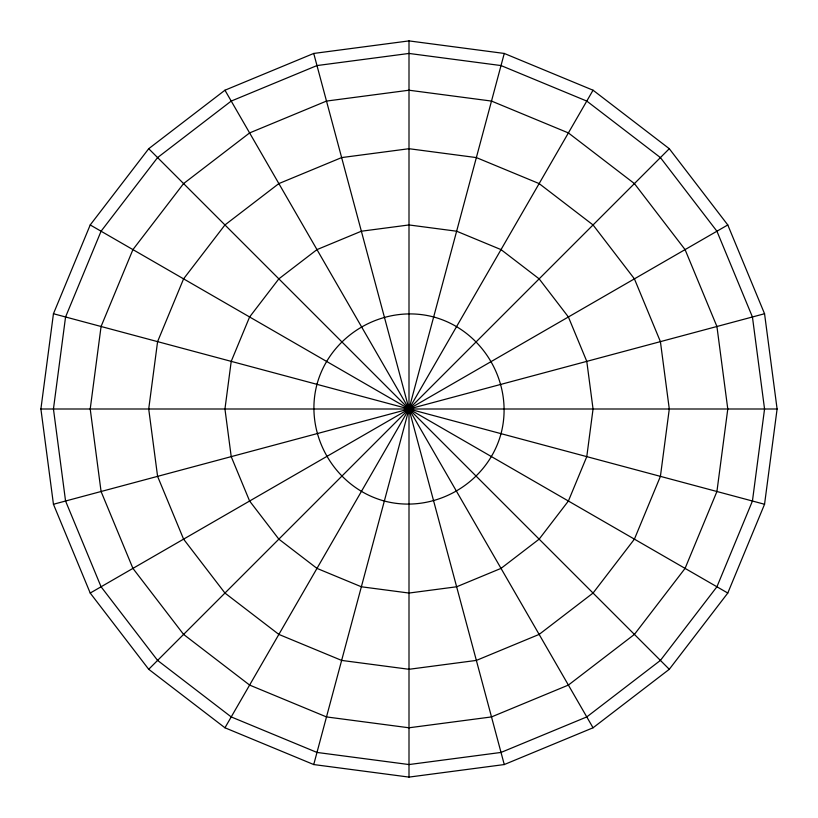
<?xml version="1.0" encoding="UTF-8"?>
<svg xmlns="http://www.w3.org/2000/svg" width="818" height="818" viewBox="0 0 818 818"><rect width="100%" height="100%" fill="white"/><g stroke="black" fill="none" stroke-linecap="round" stroke-linejoin="round"><path stroke-width="1.23" d="M40.9 409L53.446 313.734L90.215 224.95L148.712 148.712L224.95 90.215L313.734 53.446L409 40.9L504.266 53.446L593.05 90.215L669.288 148.712L727.785 224.95L764.554 313.734L777.1 409L764.554 504.266L727.785 593.05L669.288 669.288L593.05 727.785L504.266 764.554L409 777.1L313.734 764.554L224.95 727.785L148.712 669.288L90.215 593.05L53.446 504.266L40.9 409L777.1 409M313.734 764.554L504.266 53.446M224.95 727.785L593.05 90.215M148.712 669.288L669.288 148.712M90.215 593.05L727.785 224.95M53.446 504.266L764.554 313.734M53.446 313.734L764.554 504.266M90.215 224.95L727.785 593.05M148.712 148.712L669.288 669.288M224.95 90.215L593.05 727.785M313.734 53.446L504.266 764.554M409 40.9L409 777.1M65.563 316.975L53.446 409L65.563 501.025L101.074 586.782L157.588 660.412L231.218 716.926L316.975 752.437L409 764.554L501.025 752.437L586.782 716.926L660.412 660.412L716.926 586.782L752.437 501.025L764.554 409L752.437 316.975L716.926 231.218L660.412 157.588L586.782 101.074L501.025 65.563L409 53.446L316.975 65.563L231.218 101.074L157.588 157.588L101.074 231.218L65.563 316.975M101.074 326.494L90.215 409L101.074 491.506L132.925 568.387L183.59 634.41L249.613 685.075L326.494 716.926L409 727.785L491.506 716.926L568.387 685.075L634.41 634.41L685.075 568.387L716.926 491.506L727.785 409L716.926 326.494L685.075 249.613L634.41 183.59L568.387 132.925L491.506 101.074L409 90.215L326.494 101.074L249.613 132.925L183.59 183.59L132.925 249.613L101.074 326.494M157.588 341.638L148.712 409L157.588 476.362L183.59 539.144L224.95 593.05L278.856 634.41L341.638 660.412L409 669.288L476.362 660.412L539.144 634.41L593.05 593.05L634.41 539.144L660.412 476.362L669.288 409L660.412 341.638L634.41 278.856L593.05 224.95L539.144 183.59L476.362 157.588L409 148.712L341.638 157.588L278.856 183.59L224.95 224.95L183.59 278.856L157.588 341.638M231.218 361.362L224.95 409L231.218 456.638L249.613 501.025L278.856 539.144L316.975 568.387L361.362 586.782L409 593.05L456.638 586.782L501.025 568.387L539.144 539.144L568.387 501.025L586.782 456.638L593.05 409L586.782 361.362L568.387 316.975L539.144 278.856L501.025 249.613L456.638 231.218L409 224.95L361.362 231.218L316.975 249.613L278.856 278.856L249.613 316.975L231.218 361.362M316.975 384.337C303.775 434.235 334.542 487.508 384.337 501.025C434.235 514.225 487.508 483.458 501.025 433.663C514.225 383.765 483.458 330.492 433.663 316.975C383.765 303.775 330.492 334.542 316.975 384.337"/></g></svg>
